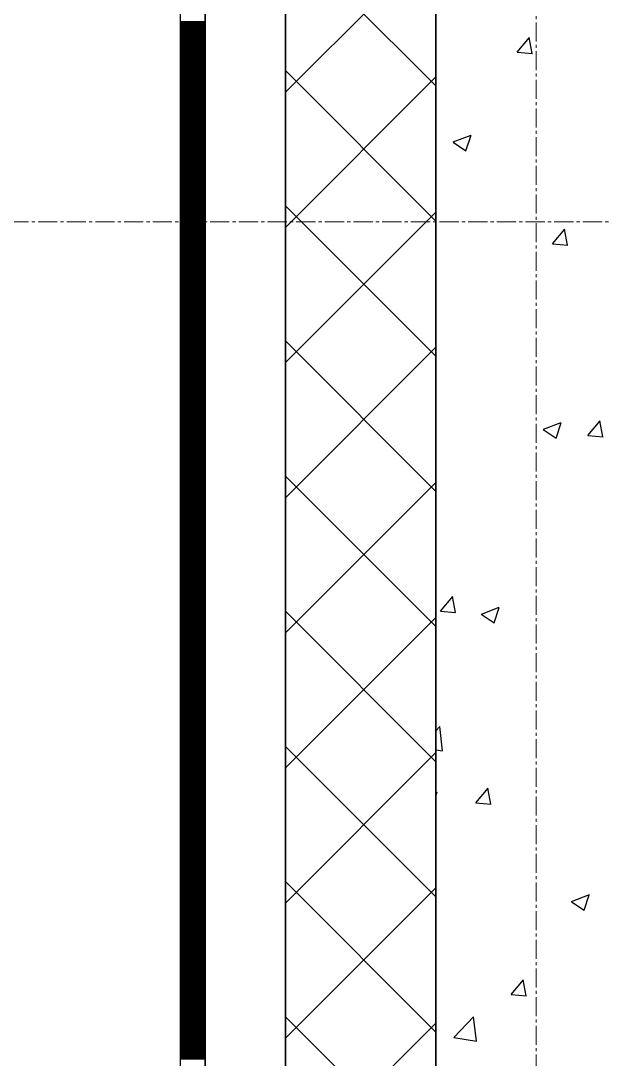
# Model space of a CAD drawing. Header units: millimetres. Extents: x 538266 to 1167394, y 114608 to 637157.
# Drawn here: x 1045920 to 1046501, y 538834 to 539869 of the extents above; entities that cross this region are included whole.
import ezdxf

# ---------------------------------------------------------------- set-up
doc = ezdxf.new("R2010")
doc.units = ezdxf.units.MM
doc.linetypes.add('CENTER2', pattern=[28.575, 19.05, -3.175, 3.175, -3.175])
doc.linetypes.add('DASHED', pattern=[19.05, 12.7, -6.35])
for name, color, linetype, lineweight in [('0) шт стен 3 эт', 150, 'Continuous', 60), ('АР_Стены ПЕНОблок', 52, 'Continuous', 20), ('АР_Тонкая', 254, 'Continuous', 5), ('АР_Утеплитель', 31, 'Continuous', 0), ('АР_Штриховка', 8, 'Continuous', 0)]:
    doc.layers.add(name, color=color, linetype=linetype, lineweight=lineweight)
doc.layers.add('АР_Делит', color=120, linetype='Continuous', lineweight=0, plot=False)
doc.layers.add('РД_Оси_100', color=7, linetype='Continuous', lineweight=0, true_color=0x525252)

# ---------------------------------------------------------------- blocks, each defined once
blk = doc.blocks.new('СОШ_2200_АР_ОСИ_М100_28.05.24')
at = {"layer": 'АР_Делит', "color": 251, "linetype": 'DASHED', "true_color": 0x636466}
blk.add_lwpolyline([(114955, 135155), (114955, -355), (93595.036, -355), (93595.036, 13855), (94145, 13855), (94145, 68320), (66055, 68320), (66055, 13857.73), (83455, 13857.73), (83455, -355), (45245, -355), (45245, 13145), (44695, 13145), (44695, 26755), (45245, 26755), (45245, 68320), (20455, 68320), (20455, 26755), (27955, 26755), (27955, 13145), (-355, 13145), (-355, 100855)], dxfattribs=at)
at = {"layer": 'РД_Оси_100', "color": 251, "linetype": 'CENTER2', "true_color": 0x636466}
for p, q in [((0, -6155), (0, 139938.679)), ((29555, 42900), (-5954.958, 42900))]:
    blk.add_line(p, q, dxfattribs=at)
blk = doc.blocks.new('3_этаж1')
at = {"layer": 'АР_Стены ПЕНОблок', "color": 18, "linetype": 'Continuous', "lineweight": 25, "true_color": 0x000000}
blk.add_line((684283.6, 587568.7), (684283.6, 511368.7), dxfattribs=at)
at = {"layer": 'АР_Тонкая', "color": 18, "linetype": 'Continuous', "lineweight": 25, "true_color": 0x000000}
for p, q in [((684028.6, 587568.7), (684028.6, 511368.7)), ((684053.6, 587568.7), (684053.6, 511368.7)), ((684053.6, 511368.7), (684053.6, 587568.7)), ((684133.6, 511368.7), (684133.6, 587568.7))]:
    blk.add_line(p, q, dxfattribs=at)
at = {"layer": 'АР_Утеплитель', "color": 18, "linetype": 'Continuous', "lineweight": 25, "true_color": 0x000000}
for p, q in [((684133.6, 587568.7), (684133.6, 511368.7)), ((684283.6, 511368.7), (684283.6, 587568.7))]:
    blk.add_line(p, q, dxfattribs=at)
at = {"layer": 'АР_Штриховка', "color": 18, "linetype": 'Continuous', "lineweight": 25, "true_color": 0x000000}
for p, q in [((684283.6, 539804.1), (684133.6, 539954.1)), ((684133.6, 539797.8), (684283.6, 539947.8)), ((684028.6, 539868.5), (684053.6, 539868.5)), ((684028.6, 539867.5), (684053.6, 539867.5)), ((684028.6, 539866.5), (684053.6, 539866.5)), ((684028.6, 539865.5), (684053.6, 539865.5)), ((684028.6, 539864.5), (684053.6, 539864.5)), ((684028.6, 539863.5), (684053.6, 539863.5)), ((684028.6, 539862.5), (684053.6, 539862.5)), ((684028.6, 539861.5), (684053.6, 539861.5)), ((684028.6, 539860.5), (684053.6, 539860.5)), ((684028.6, 539859.5), (684053.6, 539859.5)), ((684028.6, 539858.5), (684053.6, 539858.5)), ((684028.6, 539857.5), (684053.6, 539857.5)), ((684028.6, 539856.5), (684053.6, 539856.5)), ((684028.6, 539855.5), (684053.6, 539855.5)), ((684028.6, 539854.5), (684053.6, 539854.5)), ((684028.6, 539853.5), (684053.6, 539853.5)), ((684028.6, 539852.5), (684053.6, 539852.5)), ((684028.6, 539851.5), (684053.6, 539851.5)), ((684028.6, 539850.5), (684053.6, 539850.5)), ((684028.6, 539849.5), (684053.6, 539849.5)), ((684364.5, 539837.8), (684376.7, 539852.4)), ((684379.5, 539836.5), (684376.6, 539852.4)), ((684028.6, 539848.5), (684053.6, 539848.5)), ((684028.6, 539847.5), (684053.6, 539847.5)), ((684028.6, 539846.5), (684053.6, 539846.5)), ((684028.6, 539845.5), (684053.6, 539845.5)), ((684028.6, 539844.5), (684053.6, 539844.5)), ((684028.6, 539843.5), (684053.6, 539843.5)), ((684028.6, 539842.5), (684053.6, 539842.5)), ((684028.6, 539841.5), (684053.6, 539841.5)), ((684028.6, 539840.5), (684053.6, 539840.5)), ((684028.6, 539839.5), (684053.6, 539839.5)), ((684028.6, 539838.5), (684053.6, 539838.5)), ((684028.6, 539837.5), (684053.6, 539837.5)), ((684028.6, 539836.5), (684053.6, 539836.5)), ((684028.6, 539835.5), (684053.6, 539835.5)), ((684028.6, 539834.5), (684053.6, 539834.5)), ((684028.6, 539833.5), (684053.6, 539833.5)), ((684028.6, 539832.5), (684053.6, 539832.5)), ((684028.6, 539831.5), (684053.6, 539831.5)), ((684028.6, 539830.5), (684053.6, 539830.5)), ((684028.6, 539829.5), (684053.6, 539829.5)), ((684028.6, 539828.5), (684053.6, 539828.5)), ((684364.5, 539837.8), (684379.7, 539836.5)), ((684028.6, 539827.5), (684053.6, 539827.5)), ((684028.6, 539826.5), (684053.6, 539826.5)), ((684028.6, 539825.5), (684053.6, 539825.5)), ((684028.6, 539824.5), (684053.6, 539824.5)), ((684028.6, 539823.5), (684053.6, 539823.5)), ((684028.6, 539822.5), (684053.6, 539822.5)), ((684028.6, 539821.5), (684053.6, 539821.5)), ((684028.6, 539820.5), (684053.6, 539820.5)), ((684028.6, 539819.5), (684053.6, 539819.5)), ((684028.6, 539818.5), (684053.6, 539818.5)), ((684283.6, 539669.4), (684133.6, 539819.4)), ((684028.6, 539817.5), (684053.6, 539817.5)), ((684028.6, 539816.5), (684053.6, 539816.5)), ((684028.6, 539815.5), (684053.6, 539815.5)), ((684028.6, 539814.5), (684053.6, 539814.5)), ((684028.6, 539813.5), (684053.6, 539813.5)), ((684028.6, 539812.5), (684053.6, 539812.5)), ((684028.6, 539811.5), (684053.6, 539811.5)), ((684028.6, 539810.5), (684053.6, 539810.5)), ((684028.6, 539809.5), (684053.6, 539809.5)), ((684028.6, 539808.5), (684053.6, 539808.5)), ((684028.6, 539807.5), (684053.6, 539807.5)), ((684133.6, 539663.1), (684283.6, 539813.1)), ((684028.6, 539806.5), (684053.6, 539806.5)), ((684028.6, 539805.5), (684053.6, 539805.5)), ((684028.6, 539804.5), (684053.6, 539804.5)), ((684028.6, 539803.5), (684053.6, 539803.5)), ((684028.6, 539802.5), (684053.6, 539802.5)), ((684028.6, 539801.5), (684053.6, 539801.5)), ((684028.6, 539800.5), (684053.6, 539800.5)), ((684028.6, 539799.5), (684053.6, 539799.5)), ((684028.6, 539798.5), (684053.6, 539798.5)), ((684028.6, 539797.5), (684053.6, 539797.5)), ((684028.6, 539796.5), (684053.6, 539796.5)), ((684028.6, 539795.5), (684053.6, 539795.5)), ((684028.6, 539794.5), (684053.6, 539794.5)), ((684028.6, 539793.5), (684053.6, 539793.5)), ((684028.6, 539792.5), (684053.6, 539792.5)), ((684028.6, 539791.5), (684053.6, 539791.5)), ((684028.6, 539790.5), (684053.6, 539790.5)), ((684028.6, 539789.5), (684053.6, 539789.5)), ((684028.6, 539788.5), (684053.6, 539788.5)), ((684028.6, 539787.5), (684053.6, 539787.5)), ((684028.6, 539786.5), (684053.6, 539786.5)), ((684028.6, 539785.5), (684053.6, 539785.5)), ((684028.6, 539784.5), (684053.6, 539784.5)), ((684028.6, 539783.5), (684053.6, 539783.5)), ((684028.6, 539782.5), (684053.6, 539782.5)), ((684028.6, 539781.5), (684053.6, 539781.5)), ((684028.6, 539780.5), (684053.6, 539780.5)), ((684028.6, 539779.5), (684053.6, 539779.5)), ((684028.6, 539778.5), (684053.6, 539778.5)), ((684028.6, 539777.5), (684053.6, 539777.5)), ((684028.6, 539776.5), (684053.6, 539776.5)), ((684028.6, 539775.5), (684053.6, 539775.5)), ((684028.6, 539774.5), (684053.6, 539774.5)), ((684028.6, 539773.5), (684053.6, 539773.5)), ((684028.6, 539772.5), (684053.6, 539772.5)), ((684028.6, 539771.5), (684053.6, 539771.5)), ((684028.6, 539770.5), (684053.6, 539770.5)), ((684028.6, 539769.5), (684053.6, 539769.5)), ((684028.6, 539768.5), (684053.6, 539768.5)), ((684028.6, 539767.5), (684053.6, 539767.5)), ((684028.6, 539766.5), (684053.6, 539766.5)), ((684028.6, 539765.5), (684053.6, 539765.5)), ((684028.6, 539764.5), (684053.6, 539764.5)), ((684028.6, 539763.5), (684053.6, 539763.5)), ((684028.6, 539762.5), (684053.6, 539762.5)), ((684028.6, 539761.5), (684053.6, 539761.5)), ((684028.6, 539760.5), (684053.6, 539760.5)), ((684028.6, 539759.5), (684053.6, 539759.5)), ((684028.6, 539758.5), (684053.6, 539758.5)), ((684028.6, 539757.5), (684053.6, 539757.5)), ((684028.6, 539756.5), (684053.6, 539756.5)), ((684028.6, 539755.5), (684053.6, 539755.5)), ((684028.6, 539754.5), (684053.6, 539754.5)), ((684028.6, 539753.5), (684053.6, 539753.5)), ((684028.6, 539752.5), (684053.6, 539752.5)), ((684028.6, 539751.5), (684053.6, 539751.5)), ((684028.6, 539750.5), (684053.6, 539750.5)), ((684028.6, 539749.5), (684053.6, 539749.5)), ((684028.6, 539748.5), (684053.6, 539748.5)), ((684028.6, 539747.5), (684053.6, 539747.5)), ((684028.6, 539746.5), (684053.6, 539746.5)), ((684028.6, 539745.5), (684053.6, 539745.5)), ((684300.8, 539748.1), (684313.5, 539739.6)), ((684300.9, 539748.3), (684318.7, 539755.2)), ((684313.5, 539739.6), (684318.6, 539755)), ((684028.6, 539744.5), (684053.6, 539744.5)), ((684028.6, 539743.5), (684053.6, 539743.5)), ((684028.6, 539742.5), (684053.6, 539742.5)), ((684028.6, 539741.5), (684053.6, 539741.5)), ((684028.6, 539740.5), (684053.6, 539740.5)), ((684028.6, 539739.5), (684053.6, 539739.5)), ((684028.6, 539738.5), (684053.6, 539738.5)), ((684028.6, 539737.5), (684053.6, 539737.5)), ((684028.6, 539736.5), (684053.6, 539736.5)), ((684028.6, 539735.5), (684053.6, 539735.5)), ((684028.6, 539734.5), (684053.6, 539734.5)), ((684028.6, 539733.5), (684053.6, 539733.5)), ((684028.6, 539732.5), (684053.6, 539732.5)), ((684028.6, 539731.5), (684053.6, 539731.5)), ((684028.6, 539730.5), (684053.6, 539730.5)), ((684028.6, 539729.5), (684053.6, 539729.5)), ((684028.6, 539728.5), (684053.6, 539728.5)), ((684028.6, 539727.5), (684053.6, 539727.5)), ((684028.6, 539726.5), (684053.6, 539726.5)), ((684028.6, 539725.5), (684053.6, 539725.5)), ((684028.6, 539724.5), (684053.6, 539724.5)), ((684028.6, 539723.5), (684053.6, 539723.5)), ((684028.6, 539722.5), (684053.6, 539722.5)), ((684028.6, 539721.5), (684053.6, 539721.5)), ((684028.6, 539720.5), (684053.6, 539720.5)), ((684028.6, 539719.5), (684053.6, 539719.5)), ((684028.6, 539718.5), (684053.6, 539718.5)), ((684028.6, 539717.5), (684053.6, 539717.5)), ((684028.6, 539716.5), (684053.6, 539716.5)), ((684028.6, 539715.5), (684053.6, 539715.5)), ((684028.6, 539714.5), (684053.6, 539714.5)), ((684028.6, 539713.5), (684053.6, 539713.5)), ((684028.6, 539712.5), (684053.6, 539712.5)), ((684028.6, 539711.5), (684053.6, 539711.5)), ((684028.6, 539710.5), (684053.6, 539710.5)), ((684028.6, 539709.5), (684053.6, 539709.5)), ((684028.6, 539708.5), (684053.6, 539708.5)), ((684028.6, 539707.5), (684053.6, 539707.5)), ((684028.6, 539706.5), (684053.6, 539706.5)), ((684028.6, 539705.5), (684053.6, 539705.5)), ((684028.6, 539704.5), (684053.6, 539704.5)), ((684028.6, 539703.5), (684053.6, 539703.5)), ((684028.6, 539702.5), (684053.6, 539702.5)), ((684028.6, 539701.5), (684053.6, 539701.5)), ((684028.6, 539700.5), (684053.6, 539700.5)), ((684028.6, 539699.5), (684053.6, 539699.5)), ((684028.6, 539698.5), (684053.6, 539698.5)), ((684028.6, 539697.5), (684053.6, 539697.5)), ((684028.6, 539696.5), (684053.6, 539696.5)), ((684028.6, 539695.5), (684053.6, 539695.5)), ((684028.6, 539694.5), (684053.6, 539694.5)), ((684028.6, 539693.5), (684053.6, 539693.5)), ((684028.6, 539692.5), (684053.6, 539692.5)), ((684028.6, 539691.5), (684053.6, 539691.5)), ((684028.6, 539690.5), (684053.6, 539690.5)), ((684028.6, 539689.5), (684053.6, 539689.5)), ((684028.6, 539688.5), (684053.6, 539688.5)), ((684028.6, 539687.5), (684053.6, 539687.5)), ((684028.6, 539686.5), (684053.6, 539686.5)), ((684028.6, 539685.5), (684053.6, 539685.5)), ((684028.6, 539684.5), (684053.6, 539684.5)), ((684028.6, 539683.5), (684053.6, 539683.5)), ((684283.6, 539534.7), (684133.6, 539684.7)), ((684028.6, 539682.5), (684053.6, 539682.5)), ((684028.6, 539681.5), (684053.6, 539681.5)), ((684028.6, 539680.5), (684053.6, 539680.5)), ((684028.6, 539679.5), (684053.6, 539679.5)), ((684028.6, 539678.5), (684053.6, 539678.5)), ((684028.6, 539677.5), (684053.6, 539677.5)), ((684028.6, 539676.5), (684053.6, 539676.5)), ((684028.6, 539675.5), (684053.6, 539675.5)), ((684028.6, 539674.5), (684053.6, 539674.5)), ((684028.6, 539673.5), (684053.6, 539673.5)), ((684133.6, 539528.4), (684283.6, 539678.4)), ((684028.6, 539672.5), (684053.6, 539672.5)), ((684028.6, 539671.5), (684053.6, 539671.5)), ((684028.6, 539670.5), (684053.6, 539670.5)), ((684028.6, 539669.5), (684053.6, 539669.5)), ((684028.6, 539668.5), (684053.6, 539668.5)), ((684028.6, 539667.5), (684053.6, 539667.5)), ((684028.6, 539666.5), (684053.6, 539666.5)), ((684028.6, 539665.5), (684053.6, 539665.5)), ((684028.6, 539664.5), (684053.6, 539664.5)), ((684028.6, 539663.5), (684053.6, 539663.5)), ((684028.6, 539662.5), (684053.6, 539662.5)), ((684028.6, 539661.5), (684053.6, 539661.5)), ((684028.6, 539660.5), (684053.6, 539660.5)), ((684028.6, 539659.5), (684053.6, 539659.5)), ((684028.6, 539658.5), (684053.6, 539658.5)), ((684028.6, 539657.5), (684053.6, 539657.5)), ((684028.6, 539656.5), (684053.6, 539656.5)), ((684028.6, 539655.5), (684053.6, 539655.5)), ((684028.6, 539654.5), (684053.6, 539654.5)), ((684028.6, 539653.5), (684053.6, 539653.5)), ((684028.6, 539652.5), (684053.6, 539652.5)), ((684399.7, 539646.8), (684412, 539661.4)), ((684414.7, 539645.4), (684411.8, 539661.3)), ((684028.6, 539651.5), (684053.6, 539651.5)), ((684028.6, 539650.5), (684053.6, 539650.5)), ((684028.6, 539649.5), (684053.6, 539649.5)), ((684028.6, 539648.5), (684053.6, 539648.5)), ((684028.6, 539647.5), (684053.6, 539647.5)), ((684028.6, 539646.5), (684053.6, 539646.5)), ((684028.6, 539645.5), (684053.6, 539645.5)), ((684028.6, 539644.5), (684053.6, 539644.5)), ((684028.6, 539643.5), (684053.6, 539643.5)), ((684028.6, 539642.5), (684053.6, 539642.5)), ((684399.7, 539646.8), (684414.9, 539645.4)), ((684028.6, 539641.5), (684053.6, 539641.5)), ((684028.6, 539640.5), (684053.6, 539640.5)), ((684028.6, 539639.5), (684053.6, 539639.5)), ((684028.6, 539638.5), (684053.6, 539638.5)), ((684028.6, 539637.5), (684053.6, 539637.5)), ((684028.6, 539636.5), (684053.6, 539636.5)), ((684028.6, 539635.5), (684053.6, 539635.5)), ((684028.6, 539634.5), (684053.6, 539634.5)), ((684028.6, 539633.5), (684053.6, 539633.5)), ((684028.6, 539632.5), (684053.6, 539632.5)), ((684028.6, 539631.5), (684053.6, 539631.5)), ((684028.6, 539630.5), (684053.6, 539630.5)), ((684028.6, 539629.5), (684053.6, 539629.5)), ((684028.6, 539628.5), (684053.6, 539628.5)), ((684028.6, 539627.5), (684053.6, 539627.5)), ((684028.6, 539626.5), (684053.6, 539626.5)), ((684028.6, 539625.5), (684053.6, 539625.5)), ((684028.6, 539624.5), (684053.6, 539624.5)), ((684028.6, 539623.5), (684053.6, 539623.5)), ((684028.6, 539622.5), (684053.6, 539622.5)), ((684028.6, 539621.5), (684053.6, 539621.5)), ((684028.6, 539620.5), (684053.6, 539620.5)), ((684028.6, 539619.5), (684053.6, 539619.5)), ((684028.6, 539618.5), (684053.6, 539618.5)), ((684028.6, 539617.5), (684053.6, 539617.5)), ((684028.6, 539616.5), (684053.6, 539616.5)), ((684028.6, 539615.5), (684053.6, 539615.5)), ((684028.6, 539614.5), (684053.6, 539614.5)), ((684028.6, 539613.5), (684053.6, 539613.5)), ((684028.6, 539612.5), (684053.6, 539612.5)), ((684028.6, 539611.5), (684053.6, 539611.5)), ((684028.6, 539610.5), (684053.6, 539610.5)), ((684028.6, 539609.5), (684053.6, 539609.5)), ((684028.6, 539608.5), (684053.6, 539608.5)), ((684028.6, 539607.5), (684053.6, 539607.5)), ((684028.6, 539606.5), (684053.6, 539606.5)), ((684028.6, 539605.5), (684053.6, 539605.5)), ((684028.6, 539604.5), (684053.6, 539604.5)), ((684028.6, 539603.5), (684053.6, 539603.5)), ((684028.6, 539602.5), (684053.6, 539602.5)), ((684028.6, 539601.5), (684053.6, 539601.5)), ((684028.6, 539600.5), (684053.6, 539600.5)), ((684028.6, 539599.5), (684053.6, 539599.5)), ((684028.6, 539598.5), (684053.6, 539598.5)), ((684028.6, 539597.5), (684053.6, 539597.5)), ((684028.6, 539596.5), (684053.6, 539596.5)), ((684028.6, 539595.5), (684053.6, 539595.5)), ((684028.6, 539594.5), (684053.6, 539594.5)), ((684028.6, 539593.5), (684053.6, 539593.5)), ((684028.6, 539592.5), (684053.6, 539592.5)), ((684028.6, 539591.5), (684053.6, 539591.5)), ((684028.6, 539590.5), (684053.6, 539590.5)), ((684028.6, 539589.5), (684053.6, 539589.5)), ((684028.6, 539588.5), (684053.6, 539588.5)), ((684028.6, 539587.5), (684053.6, 539587.5)), ((684028.6, 539586.5), (684053.6, 539586.5)), ((684028.6, 539585.5), (684053.6, 539585.5)), ((684028.6, 539584.5), (684053.6, 539584.5)), ((684028.6, 539583.5), (684053.6, 539583.5)), ((684028.6, 539582.5), (684053.6, 539582.5)), ((684028.6, 539581.5), (684053.6, 539581.5)), ((684028.6, 539580.5), (684053.6, 539580.5)), ((684028.6, 539579.5), (684053.6, 539579.5)), ((684028.6, 539578.5), (684053.6, 539578.5)), ((684028.6, 539577.5), (684053.6, 539577.5)), ((684028.6, 539576.5), (684053.6, 539576.5)), ((684028.6, 539575.5), (684053.6, 539575.5)), ((684028.6, 539574.5), (684053.6, 539574.5)), ((684028.6, 539573.5), (684053.6, 539573.5)), ((684028.6, 539572.5), (684053.6, 539572.5)), ((684028.6, 539571.5), (684053.6, 539571.5)), ((684028.6, 539570.5), (684053.6, 539570.5)), ((684028.6, 539569.5), (684053.6, 539569.5)), ((684028.6, 539568.5), (684053.6, 539568.5)), ((684028.6, 539567.5), (684053.6, 539567.5)), ((684028.6, 539566.5), (684053.6, 539566.5)), ((684028.6, 539565.5), (684053.6, 539565.5)), ((684028.6, 539564.5), (684053.6, 539564.5)), ((684028.6, 539563.5), (684053.6, 539563.5)), ((684028.6, 539562.5), (684053.6, 539562.5)), ((684028.6, 539561.5), (684053.6, 539561.5)), ((684028.6, 539560.5), (684053.6, 539560.5)), ((684028.6, 539559.5), (684053.6, 539559.5)), ((684028.6, 539558.5), (684053.6, 539558.5)), ((684028.6, 539557.5), (684053.6, 539557.5)), ((684028.6, 539556.5), (684053.6, 539556.5)), ((684028.6, 539555.5), (684053.6, 539555.5)), ((684028.6, 539554.5), (684053.6, 539554.5)), ((684028.6, 539553.5), (684053.6, 539553.5)), ((684028.6, 539552.5), (684053.6, 539552.5)), ((684028.6, 539551.5), (684053.6, 539551.5)), ((684028.6, 539550.5), (684053.6, 539550.5)), ((684028.6, 539549.5), (684053.6, 539549.5)), ((684283.6, 539400), (684133.6, 539550)), ((684028.6, 539548.5), (684053.6, 539548.5)), ((684028.6, 539547.5), (684053.6, 539547.5)), ((684028.6, 539546.5), (684053.6, 539546.5)), ((684028.6, 539545.5), (684053.6, 539545.5)), ((684028.6, 539544.5), (684053.6, 539544.5)), ((684028.6, 539543.5), (684053.6, 539543.5)), ((684028.6, 539542.5), (684053.6, 539542.5)), ((684028.6, 539541.5), (684053.6, 539541.5)), ((684028.6, 539540.5), (684053.6, 539540.5)), ((684028.6, 539539.5), (684053.6, 539539.5)), ((684028.6, 539538.5), (684053.6, 539538.5)), ((684133.6, 539393.7), (684283.6, 539543.7)), ((684028.6, 539537.5), (684053.6, 539537.5)), ((684028.6, 539536.5), (684053.6, 539536.5)), ((684028.6, 539535.5), (684053.6, 539535.5)), ((684028.6, 539534.5), (684053.6, 539534.5)), ((684028.6, 539533.5), (684053.6, 539533.5)), ((684028.6, 539532.5), (684053.6, 539532.5)), ((684028.6, 539531.5), (684053.6, 539531.5)), ((684028.6, 539530.5), (684053.6, 539530.5)), ((684028.6, 539529.5), (684053.6, 539529.5)), ((684028.6, 539528.5), (684053.6, 539528.5)), ((684028.6, 539527.5), (684053.6, 539527.5)), ((684028.6, 539526.5), (684053.6, 539526.5)), ((684028.6, 539525.5), (684053.6, 539525.5)), ((684028.6, 539524.5), (684053.6, 539524.5)), ((684028.6, 539523.5), (684053.6, 539523.5)), ((684028.6, 539522.5), (684053.6, 539522.5)), ((684028.6, 539521.5), (684053.6, 539521.5)), ((684028.6, 539520.5), (684053.6, 539520.5)), ((684028.6, 539519.5), (684053.6, 539519.5)), ((684028.6, 539518.5), (684053.6, 539518.5)), ((684028.6, 539517.5), (684053.6, 539517.5)), ((684028.6, 539516.5), (684053.6, 539516.5)), ((684028.6, 539515.5), (684053.6, 539515.5)), ((684028.6, 539514.5), (684053.6, 539514.5)), ((684028.6, 539513.5), (684053.6, 539513.5)), ((684028.6, 539512.5), (684053.6, 539512.5)), ((684028.6, 539511.5), (684053.6, 539511.5)), ((684028.6, 539510.5), (684053.6, 539510.5)), ((684028.6, 539509.5), (684053.6, 539509.5)), ((684028.6, 539508.5), (684053.6, 539508.5)), ((684028.6, 539507.5), (684053.6, 539507.5)), ((684028.6, 539506.5), (684053.6, 539506.5)), ((684028.6, 539505.5), (684053.6, 539505.5)), ((684028.6, 539504.5), (684053.6, 539504.5)), ((684028.6, 539503.5), (684053.6, 539503.5)), ((684028.6, 539502.5), (684053.6, 539502.5)), ((684028.6, 539501.5), (684053.6, 539501.5)), ((684028.6, 539500.5), (684053.6, 539500.5)), ((684028.6, 539499.5), (684053.6, 539499.5)), ((684028.6, 539498.5), (684053.6, 539498.5)), ((684028.6, 539497.5), (684053.6, 539497.5)), ((684028.6, 539496.5), (684053.6, 539496.5)), ((684028.6, 539495.5), (684053.6, 539495.5)), ((684028.6, 539494.5), (684053.6, 539494.5)), ((684028.6, 539493.5), (684053.6, 539493.5)), ((684028.6, 539492.5), (684053.6, 539492.5)), ((684028.6, 539491.5), (684053.6, 539491.5)), ((684028.6, 539490.5), (684053.6, 539490.5)), ((684028.6, 539489.5), (684053.6, 539489.5)), ((684028.6, 539488.5), (684053.6, 539488.5)), ((684028.6, 539487.5), (684053.6, 539487.5)), ((684028.6, 539486.5), (684053.6, 539486.5)), ((684028.6, 539485.5), (684053.6, 539485.5)), ((684028.6, 539484.5), (684053.6, 539484.5)), ((684028.6, 539483.5), (684053.6, 539483.5)), ((684028.6, 539482.5), (684053.6, 539482.5)), ((684028.6, 539481.5), (684053.6, 539481.5)), ((684028.6, 539480.5), (684053.6, 539480.5)), ((684028.6, 539479.5), (684053.6, 539479.5)), ((684028.6, 539478.5), (684053.6, 539478.5)), ((684028.6, 539477.5), (684053.6, 539477.5)), ((684028.6, 539476.5), (684053.6, 539476.5)), ((684028.6, 539475.5), (684053.6, 539475.5)), ((684028.6, 539474.5), (684053.6, 539474.5)), ((684028.6, 539473.5), (684053.6, 539473.5)), ((684028.6, 539472.5), (684053.6, 539472.5)), ((684028.6, 539471.5), (684053.6, 539471.5)), ((684028.6, 539470.5), (684053.6, 539470.5)), ((684028.6, 539469.5), (684053.6, 539469.5)), ((684028.6, 539468.5), (684053.6, 539468.5)), ((684028.6, 539467.5), (684053.6, 539467.5)), ((684028.6, 539466.5), (684053.6, 539466.5)), ((684390.7, 539461.9), (684408.5, 539468.7)), ((684403.3, 539453.2), (684408.4, 539468.5)), ((684435, 539455.7), (684447.2, 539470.3)), ((684450, 539454.3), (684447, 539470.3)), ((684028.6, 539465.5), (684053.6, 539465.5)), ((684028.6, 539464.5), (684053.6, 539464.5)), ((684028.6, 539463.5), (684053.6, 539463.5)), ((684028.6, 539462.5), (684053.6, 539462.5)), ((684028.6, 539461.5), (684053.6, 539461.5)), ((684028.6, 539460.5), (684053.6, 539460.5)), ((684028.6, 539459.5), (684053.6, 539459.5)), ((684028.6, 539458.5), (684053.6, 539458.5)), ((684028.6, 539457.5), (684053.6, 539457.5)), ((684028.6, 539456.5), (684053.6, 539456.5)), ((684390.6, 539461.7), (684403.3, 539453.2)), ((684435, 539455.7), (684450.2, 539454.4)), ((684028.6, 539455.5), (684053.6, 539455.5)), ((684028.6, 539454.5), (684053.6, 539454.5)), ((684028.6, 539453.5), (684053.6, 539453.5)), ((684028.6, 539452.5), (684053.6, 539452.5)), ((684028.6, 539451.5), (684053.6, 539451.5)), ((684028.6, 539450.5), (684053.6, 539450.5)), ((684028.6, 539449.5), (684053.6, 539449.5)), ((684028.6, 539448.5), (684053.6, 539448.5)), ((684028.6, 539447.5), (684053.6, 539447.5)), ((684028.6, 539446.5), (684053.6, 539446.5)), ((684028.6, 539445.5), (684053.6, 539445.5)), ((684028.6, 539444.5), (684053.6, 539444.5)), ((684028.6, 539443.5), (684053.6, 539443.5)), ((684028.6, 539442.5), (684053.6, 539442.5)), ((684028.6, 539441.5), (684053.6, 539441.5)), ((684028.6, 539440.5), (684053.6, 539440.5)), ((684028.6, 539439.5), (684053.6, 539439.5)), ((684028.6, 539438.5), (684053.6, 539438.5)), ((684028.6, 539437.5), (684053.6, 539437.5)), ((684028.6, 539436.5), (684053.6, 539436.5)), ((684028.6, 539435.5), (684053.6, 539435.5)), ((684028.6, 539434.5), (684053.6, 539434.5)), ((684028.6, 539433.5), (684053.6, 539433.5)), ((684028.6, 539432.5), (684053.6, 539432.5)), ((684028.6, 539431.5), (684053.6, 539431.5)), ((684028.6, 539430.5), (684053.6, 539430.5)), ((684028.6, 539429.5), (684053.6, 539429.5)), ((684028.6, 539428.5), (684053.6, 539428.5)), ((684028.6, 539427.5), (684053.6, 539427.5)), ((684028.6, 539426.5), (684053.6, 539426.5)), ((684028.6, 539425.5), (684053.6, 539425.5)), ((684028.6, 539424.5), (684053.6, 539424.5)), ((684028.6, 539423.5), (684053.6, 539423.5)), ((684028.6, 539422.5), (684053.6, 539422.5)), ((684028.6, 539421.5), (684053.6, 539421.5)), ((684028.6, 539420.5), (684053.6, 539420.5)), ((684028.6, 539419.5), (684053.6, 539419.5)), ((684028.6, 539418.5), (684053.6, 539418.5)), ((684028.6, 539417.5), (684053.6, 539417.5)), ((684028.6, 539416.5), (684053.6, 539416.5)), ((684028.6, 539415.5), (684053.6, 539415.5)), ((684028.6, 539414.5), (684053.6, 539414.5)), ((684283.6, 539265.3), (684133.6, 539415.3)), ((684028.6, 539413.5), (684053.6, 539413.5)), ((684028.6, 539412.5), (684053.6, 539412.5)), ((684028.6, 539411.5), (684053.6, 539411.5)), ((684028.6, 539410.5), (684053.6, 539410.5)), ((684028.6, 539409.5), (684053.6, 539409.5)), ((684028.6, 539408.5), (684053.6, 539408.5)), ((684028.6, 539407.5), (684053.6, 539407.5)), ((684028.6, 539406.5), (684053.6, 539406.5)), ((684028.6, 539405.5), (684053.6, 539405.5)), ((684028.6, 539404.5), (684053.6, 539404.5)), ((684133.6, 539259), (684283.6, 539409)), ((684028.6, 539403.5), (684053.6, 539403.5)), ((684028.6, 539402.5), (684053.6, 539402.5)), ((684028.6, 539401.5), (684053.6, 539401.5)), ((684028.6, 539400.5), (684053.6, 539400.5)), ((684028.6, 539399.5), (684053.6, 539399.5)), ((684028.6, 539398.5), (684053.6, 539398.5)), ((684028.6, 539397.5), (684053.6, 539397.5)), ((684028.6, 539396.5), (684053.6, 539396.5)), ((684028.6, 539395.5), (684053.6, 539395.5)), ((684028.6, 539394.5), (684053.6, 539394.5)), ((684028.6, 539393.5), (684053.6, 539393.5)), ((684028.6, 539392.5), (684053.6, 539392.5)), ((684028.6, 539391.5), (684053.6, 539391.5)), ((684028.6, 539390.5), (684053.6, 539390.5)), ((684028.6, 539389.5), (684053.6, 539389.5)), ((684028.6, 539388.5), (684053.6, 539388.5)), ((684028.6, 539387.5), (684053.6, 539387.5)), ((684028.6, 539386.5), (684053.6, 539386.5)), ((684028.6, 539385.5), (684053.6, 539385.5)), ((684028.6, 539384.5), (684053.6, 539384.5)), ((684028.6, 539383.5), (684053.6, 539383.5)), ((684028.6, 539382.5), (684053.6, 539382.5)), ((684028.6, 539381.5), (684053.6, 539381.5)), ((684028.6, 539380.5), (684053.6, 539380.5)), ((684028.6, 539379.5), (684053.6, 539379.5)), ((684028.6, 539378.5), (684053.6, 539378.5)), ((684028.6, 539377.5), (684053.6, 539377.5)), ((684028.6, 539376.5), (684053.6, 539376.5)), ((684028.6, 539375.5), (684053.6, 539375.5)), ((684028.6, 539374.5), (684053.6, 539374.5)), ((684028.6, 539373.5), (684053.6, 539373.5)), ((684028.6, 539372.5), (684053.6, 539372.5)), ((684028.6, 539371.5), (684053.6, 539371.5)), ((684028.6, 539370.5), (684053.6, 539370.5)), ((684028.6, 539369.5), (684053.6, 539369.5)), ((684028.6, 539368.5), (684053.6, 539368.5)), ((684028.6, 539367.5), (684053.6, 539367.5)), ((684028.6, 539366.5), (684053.6, 539366.5)), ((684028.6, 539365.5), (684053.6, 539365.5)), ((684028.6, 539364.5), (684053.6, 539364.5)), ((684028.6, 539363.5), (684053.6, 539363.5)), ((684028.6, 539362.5), (684053.6, 539362.5)), ((684028.6, 539361.5), (684053.6, 539361.5)), ((684028.6, 539360.5), (684053.6, 539360.5)), ((684028.6, 539359.5), (684053.6, 539359.5)), ((684028.6, 539358.5), (684053.6, 539358.5)), ((684028.6, 539357.5), (684053.6, 539357.5)), ((684028.6, 539356.5), (684053.6, 539356.5)), ((684028.6, 539355.5), (684053.6, 539355.5)), ((684028.6, 539354.5), (684053.6, 539354.5)), ((684028.6, 539353.5), (684053.6, 539353.5)), ((684028.6, 539352.5), (684053.6, 539352.5)), ((684028.6, 539351.5), (684053.6, 539351.5)), ((684028.6, 539350.5), (684053.6, 539350.5)), ((684028.6, 539349.5), (684053.6, 539349.5)), ((684028.6, 539348.5), (684053.6, 539348.5)), ((684028.6, 539347.5), (684053.6, 539347.5)), ((684028.6, 539346.5), (684053.6, 539346.5)), ((684028.6, 539345.5), (684053.6, 539345.5)), ((684028.6, 539344.5), (684053.6, 539344.5)), ((684028.6, 539343.5), (684053.6, 539343.5)), ((684028.6, 539342.5), (684053.6, 539342.5)), ((684028.6, 539341.5), (684053.6, 539341.5)), ((684028.6, 539340.5), (684053.6, 539340.5)), ((684028.6, 539339.5), (684053.6, 539339.5)), ((684028.6, 539338.5), (684053.6, 539338.5)), ((684028.6, 539337.5), (684053.6, 539337.5)), ((684028.6, 539336.5), (684053.6, 539336.5)), ((684028.6, 539335.5), (684053.6, 539335.5)), ((684028.6, 539334.5), (684053.6, 539334.5)), ((684028.6, 539333.5), (684053.6, 539333.5)), ((684028.6, 539332.5), (684053.6, 539332.5)), ((684028.6, 539331.5), (684053.6, 539331.5)), ((684028.6, 539330.5), (684053.6, 539330.5)), ((684028.6, 539329.5), (684053.6, 539329.5)), ((684028.6, 539328.5), (684053.6, 539328.5)), ((684028.6, 539327.5), (684053.6, 539327.5)), ((684028.6, 539326.5), (684053.6, 539326.5)), ((684028.6, 539325.5), (684053.6, 539325.5)), ((684028.6, 539324.5), (684053.6, 539324.5)), ((684028.6, 539323.5), (684053.6, 539323.5)), ((684028.6, 539322.5), (684053.6, 539322.5)), ((684028.6, 539321.5), (684053.6, 539321.5)), ((684028.6, 539320.5), (684053.6, 539320.5)), ((684028.6, 539319.5), (684053.6, 539319.5)), ((684028.6, 539318.5), (684053.6, 539318.5)), ((684028.6, 539317.5), (684053.6, 539317.5)), ((684028.6, 539316.5), (684053.6, 539316.5)), ((684028.6, 539315.5), (684053.6, 539315.5)), ((684028.6, 539314.5), (684053.6, 539314.5)), ((684028.6, 539313.5), (684053.6, 539313.5)), ((684028.6, 539312.5), (684053.6, 539312.5)), ((684028.6, 539311.5), (684053.6, 539311.5)), ((684028.6, 539310.5), (684053.6, 539310.5)), ((684028.6, 539309.5), (684053.6, 539309.5)), ((684028.6, 539308.5), (684053.6, 539308.5)), ((684028.6, 539307.5), (684053.6, 539307.5)), ((684028.6, 539306.5), (684053.6, 539306.5)), ((684028.6, 539305.5), (684053.6, 539305.5)), ((684028.6, 539304.5), (684053.6, 539304.5)), ((684028.6, 539303.5), (684053.6, 539303.5)), ((684028.6, 539302.5), (684053.6, 539302.5)), ((684028.6, 539301.5), (684053.6, 539301.5)), ((684028.6, 539300.5), (684053.6, 539300.5)), ((684028.6, 539299.5), (684053.6, 539299.5)), ((684028.6, 539298.5), (684053.6, 539298.5)), ((684028.6, 539297.5), (684053.6, 539297.5)), ((684028.6, 539296.5), (684053.6, 539296.5)), ((684028.6, 539295.5), (684053.6, 539295.5)), ((684028.6, 539294.5), (684053.6, 539294.5)), ((684028.6, 539293.5), (684053.6, 539293.5)), ((684028.6, 539292.5), (684053.6, 539292.5)), ((684028.6, 539291.5), (684053.6, 539291.5)), ((684028.6, 539290.5), (684053.6, 539290.5)), ((684288, 539280.6), (684300.3, 539295.2)), ((684303, 539279.2), (684300.1, 539295.1)), ((684028.6, 539289.5), (684053.6, 539289.5)), ((684028.6, 539288.5), (684053.6, 539288.5)), ((684028.6, 539287.5), (684053.6, 539287.5)), ((684028.6, 539286.5), (684053.6, 539286.5)), ((684028.6, 539285.5), (684053.6, 539285.5)), ((684028.6, 539284.5), (684053.6, 539284.5)), ((684028.6, 539283.5), (684053.6, 539283.5)), ((684028.6, 539282.5), (684053.6, 539282.5)), ((684028.6, 539281.5), (684053.6, 539281.5)), ((684028.6, 539280.5), (684053.6, 539280.5)), ((684283.6, 539130.5), (684133.6, 539280.5)), ((684288, 539280.6), (684303.2, 539279.3)), ((684328.9, 539277.7), (684346.7, 539284.5)), ((684341.5, 539269), (684346.6, 539284.3)), ((684028.6, 539279.5), (684053.6, 539279.5)), ((684028.6, 539278.5), (684053.6, 539278.5)), ((684028.6, 539277.5), (684053.6, 539277.5)), ((684028.6, 539276.5), (684053.6, 539276.5)), ((684028.6, 539275.5), (684053.6, 539275.5)), ((684028.6, 539274.5), (684053.6, 539274.5)), ((684028.6, 539273.5), (684053.6, 539273.5)), ((684028.6, 539272.5), (684053.6, 539272.5)), ((684028.6, 539271.5), (684053.6, 539271.5)), ((684028.6, 539270.5), (684053.6, 539270.5)), ((684028.6, 539269.5), (684053.6, 539269.5)), ((684133.6, 539124.3), (684283.6, 539274.3)), ((684328.8, 539277.5), (684341.5, 539269)), ((684028.6, 539268.5), (684053.6, 539268.5)), ((684028.6, 539267.5), (684053.6, 539267.5)), ((684028.6, 539266.5), (684053.6, 539266.5)), ((684028.6, 539265.5), (684053.6, 539265.5)), ((684028.6, 539264.5), (684053.6, 539264.5)), ((684028.6, 539263.5), (684053.6, 539263.5)), ((684028.6, 539262.5), (684053.6, 539262.5)), ((684028.6, 539261.5), (684053.6, 539261.5)), ((684028.6, 539260.5), (684053.6, 539260.5)), ((684028.6, 539259.5), (684053.6, 539259.5)), ((684028.6, 539258.5), (684053.6, 539258.5)), ((684028.6, 539257.5), (684053.6, 539257.5)), ((684028.6, 539256.5), (684053.6, 539256.5)), ((684028.6, 539255.5), (684053.6, 539255.5)), ((684028.6, 539254.5), (684053.6, 539254.5)), ((684028.6, 539253.5), (684053.6, 539253.5)), ((684028.6, 539252.5), (684053.6, 539252.5)), ((684028.6, 539251.5), (684053.6, 539251.5)), ((684028.6, 539250.5), (684053.6, 539250.5)), ((684028.6, 539249.5), (684053.6, 539249.5)), ((684028.6, 539248.5), (684053.6, 539248.5)), ((684028.6, 539247.5), (684053.6, 539247.5)), ((684028.6, 539246.5), (684053.6, 539246.5)), ((684028.6, 539245.5), (684053.6, 539245.5)), ((684028.6, 539244.5), (684053.6, 539244.5)), ((684028.6, 539243.5), (684053.6, 539243.5)), ((684028.6, 539242.5), (684053.6, 539242.5)), ((684028.6, 539241.5), (684053.6, 539241.5)), ((684028.6, 539240.5), (684053.6, 539240.5)), ((684028.6, 539239.5), (684053.6, 539239.5)), ((684028.6, 539238.5), (684053.6, 539238.5)), ((684028.6, 539237.5), (684053.6, 539237.5)), ((684028.6, 539236.5), (684053.6, 539236.5)), ((684028.6, 539235.5), (684053.6, 539235.5)), ((684028.6, 539234.5), (684053.6, 539234.5)), ((684028.6, 539233.5), (684053.6, 539233.5)), ((684028.6, 539232.5), (684053.6, 539232.5)), ((684028.6, 539231.5), (684053.6, 539231.5)), ((684028.6, 539230.5), (684053.6, 539230.5)), ((684028.6, 539229.5), (684053.6, 539229.5)), ((684028.6, 539228.5), (684053.6, 539228.5)), ((684028.6, 539227.5), (684053.6, 539227.5)), ((684028.6, 539226.5), (684053.6, 539226.5)), ((684028.6, 539225.5), (684053.6, 539225.5)), ((684028.6, 539224.5), (684053.6, 539224.5)), ((684028.6, 539223.5), (684053.6, 539223.5)), ((684028.6, 539222.5), (684053.6, 539222.5)), ((684028.6, 539221.5), (684053.6, 539221.5)), ((684028.6, 539220.5), (684053.6, 539220.5)), ((684028.6, 539219.5), (684053.6, 539219.5)), ((684028.6, 539218.5), (684053.6, 539218.5)), ((684028.6, 539217.5), (684053.6, 539217.5)), ((684028.6, 539216.5), (684053.6, 539216.5)), ((684028.6, 539215.5), (684053.6, 539215.5)), ((684028.6, 539214.5), (684053.6, 539214.5)), ((684028.6, 539213.5), (684053.6, 539213.5)), ((684028.6, 539212.5), (684053.6, 539212.5)), ((684028.6, 539211.5), (684053.6, 539211.5)), ((684028.6, 539210.5), (684053.6, 539210.5)), ((684028.6, 539209.5), (684053.6, 539209.5)), ((684028.6, 539208.5), (684053.6, 539208.5)), ((684028.6, 539207.5), (684053.6, 539207.5)), ((684028.6, 539206.5), (684053.6, 539206.5)), ((684028.6, 539205.5), (684053.6, 539205.5)), ((684028.6, 539204.5), (684053.6, 539204.5)), ((684028.6, 539203.5), (684053.6, 539203.5)), ((684028.6, 539202.5), (684053.6, 539202.5)), ((684028.6, 539201.5), (684053.6, 539201.5)), ((684028.6, 539200.5), (684053.6, 539200.5)), ((684028.6, 539199.5), (684053.6, 539199.5)), ((684028.6, 539198.5), (684053.6, 539198.5)), ((684028.6, 539197.5), (684053.6, 539197.5)), ((684028.6, 539196.5), (684053.6, 539196.5)), ((684028.6, 539195.5), (684053.6, 539195.5)), ((684028.6, 539194.5), (684053.6, 539194.5)), ((684028.6, 539193.5), (684053.6, 539193.5)), ((684028.6, 539192.5), (684053.6, 539192.5)), ((684028.6, 539191.5), (684053.6, 539191.5)), ((684028.6, 539190.5), (684053.6, 539190.5)), ((684028.6, 539189.5), (684053.6, 539189.5)), ((684028.6, 539188.5), (684053.6, 539188.5)), ((684028.6, 539187.5), (684053.6, 539187.5)), ((684028.6, 539186.5), (684053.6, 539186.5)), ((684028.6, 539185.5), (684053.6, 539185.5)), ((684028.6, 539184.5), (684053.6, 539184.5)), ((684028.6, 539183.5), (684053.6, 539183.5)), ((684028.6, 539182.5), (684053.6, 539182.5)), ((684028.6, 539181.5), (684053.6, 539181.5)), ((684028.6, 539180.5), (684053.6, 539180.5)), ((684028.6, 539179.5), (684053.6, 539179.5)), ((684028.6, 539178.5), (684053.6, 539178.5)), ((684028.6, 539177.5), (684053.6, 539177.5)), ((684028.6, 539176.5), (684053.6, 539176.5)), ((684028.6, 539175.5), (684053.6, 539175.5)), ((684028.6, 539174.5), (684053.6, 539174.5)), ((684028.6, 539173.5), (684053.6, 539173.5)), ((684028.6, 539172.5), (684053.6, 539172.5)), ((684028.6, 539171.5), (684053.6, 539171.5)), ((684028.6, 539170.5), (684053.6, 539170.5)), ((684028.6, 539169.5), (684053.6, 539169.5)), ((684028.6, 539168.5), (684053.6, 539168.5)), ((684028.6, 539167.5), (684053.6, 539167.5)), ((684028.6, 539166.5), (684053.6, 539166.5)), ((684028.6, 539165.5), (684053.6, 539165.5)), ((684028.6, 539164.5), (684053.6, 539164.5)), ((684028.6, 539163.5), (684053.6, 539163.5)), ((684028.6, 539162.5), (684053.6, 539162.5)), ((684028.6, 539161.5), (684053.6, 539161.5)), ((684028.6, 539160.5), (684053.6, 539160.5)), ((684028.6, 539159.5), (684053.6, 539159.5)), ((684028.6, 539158.5), (684053.6, 539158.5)), ((684028.6, 539157.5), (684053.6, 539157.5)), ((684028.6, 539156.5), (684053.6, 539156.5)), ((684028.6, 539155.5), (684053.6, 539155.5)), ((684283.6, 539161.5), (684287.5, 539165.6)), ((684290.2, 539141.4), (684287.4, 539165.6)), ((684028.6, 539154.5), (684053.6, 539154.5)), ((684028.6, 539153.5), (684053.6, 539153.5)), ((684028.6, 539152.5), (684053.6, 539152.5)), ((684028.6, 539151.5), (684053.6, 539151.5)), ((684028.6, 539150.5), (684053.6, 539150.5)), ((684028.6, 539149.5), (684053.6, 539149.5)), ((684028.6, 539148.5), (684053.6, 539148.5)), ((684028.6, 539147.5), (684053.6, 539147.5)), ((684028.6, 539146.5), (684053.6, 539146.5)), ((684028.6, 539145.5), (684053.6, 539145.5)), ((684283.6, 538995.8), (684133.6, 539145.8)), ((684028.6, 539144.5), (684053.6, 539144.5)), ((684028.6, 539143.5), (684053.6, 539143.5)), ((684028.6, 539142.5), (684053.6, 539142.5)), ((684028.6, 539141.5), (684053.6, 539141.5)), ((684028.6, 539140.5), (684053.6, 539140.5)), ((684028.6, 539139.5), (684053.6, 539139.5)), ((684028.6, 539138.5), (684053.6, 539138.5)), ((684028.6, 539137.5), (684053.6, 539137.5)), ((684028.6, 539136.5), (684053.6, 539136.5)), ((684028.6, 539135.5), (684053.6, 539135.5)), ((684133.6, 538989.6), (684283.6, 539139.6)), ((684283.6, 539142.5), (684290.2, 539141.5)), ((684028.6, 539134.5), (684053.6, 539134.5)), ((684028.6, 539133.5), (684053.6, 539133.5)), ((684028.6, 539132.5), (684053.6, 539132.5)), ((684028.6, 539131.5), (684053.6, 539131.5)), ((684028.6, 539130.5), (684053.6, 539130.5)), ((684028.6, 539129.5), (684053.6, 539129.5)), ((684028.6, 539128.5), (684053.6, 539128.5)), ((684028.6, 539127.5), (684053.6, 539127.5)), ((684028.6, 539126.5), (684053.6, 539126.5)), ((684028.6, 539125.5), (684053.6, 539125.5)), ((684028.6, 539124.5), (684053.6, 539124.5)), ((684028.6, 539123.5), (684053.6, 539123.5)), ((684028.6, 539122.5), (684053.6, 539122.5)), ((684028.6, 539121.5), (684053.6, 539121.5)), ((684028.6, 539120.5), (684053.6, 539120.5)), ((684028.6, 539119.5), (684053.6, 539119.5)), ((684028.6, 539118.5), (684053.6, 539118.5)), ((684028.6, 539117.5), (684053.6, 539117.5)), ((684028.6, 539116.5), (684053.6, 539116.5)), ((684028.6, 539115.5), (684053.6, 539115.5)), ((684028.6, 539114.5), (684053.6, 539114.5)), ((684028.6, 539113.5), (684053.6, 539113.5)), ((684028.6, 539112.5), (684053.6, 539112.5)), ((684028.6, 539111.5), (684053.6, 539111.5)), ((684028.6, 539110.5), (684053.6, 539110.5)), ((684028.6, 539109.5), (684053.6, 539109.5)), ((684028.6, 539108.5), (684053.6, 539108.5)), ((684028.6, 539107.5), (684053.6, 539107.5)), ((684028.6, 539106.5), (684053.6, 539106.5)), ((684028.6, 539105.5), (684053.6, 539105.5)), ((684028.6, 539104.5), (684053.6, 539104.5)), ((684323.3, 539089.5), (684335.5, 539104.1)), ((684338.3, 539088.2), (684335.3, 539104.1)), ((684028.6, 539103.5), (684053.6, 539103.5)), ((684028.6, 539102.5), (684053.6, 539102.5)), ((684028.6, 539101.5), (684053.6, 539101.5)), ((684028.6, 539100.5), (684053.6, 539100.5)), ((684028.6, 539099.5), (684053.6, 539099.5)), ((684028.6, 539098.5), (684053.6, 539098.5)), ((684028.6, 539097.5), (684053.6, 539097.5)), ((684028.6, 539096.5), (684053.6, 539096.5)), ((684028.6, 539095.5), (684053.6, 539095.5)), ((684028.6, 539094.5), (684053.6, 539094.5)), ((684028.6, 539093.5), (684053.6, 539093.5)), ((684283.6, 539099.8), (684284.9, 539100.3)), ((684283.6, 539096.4), (684284.8, 539100.1)), ((684028.6, 539092.5), (684053.6, 539092.5)), ((684028.6, 539091.5), (684053.6, 539091.5)), ((684028.6, 539090.5), (684053.6, 539090.5)), ((684028.6, 539089.5), (684053.6, 539089.5)), ((684028.6, 539088.5), (684053.6, 539088.5)), ((684028.6, 539087.5), (684053.6, 539087.5)), ((684028.6, 539086.5), (684053.6, 539086.5)), ((684028.6, 539085.5), (684053.6, 539085.5)), ((684028.6, 539084.5), (684053.6, 539084.5)), ((684028.6, 539083.5), (684053.6, 539083.5)), ((684323.3, 539089.5), (684338.5, 539088.2)), ((684028.6, 539082.5), (684053.6, 539082.5)), ((684028.6, 539081.5), (684053.6, 539081.5)), ((684028.6, 539080.5), (684053.6, 539080.5)), ((684028.6, 539079.5), (684053.6, 539079.5)), ((684028.6, 539078.5), (684053.6, 539078.5)), ((684028.6, 539077.5), (684053.6, 539077.5)), ((684028.6, 539076.5), (684053.6, 539076.5)), ((684028.6, 539075.5), (684053.6, 539075.5)), ((684028.6, 539074.5), (684053.6, 539074.5)), ((684028.6, 539073.5), (684053.6, 539073.5)), ((684028.6, 539072.5), (684053.6, 539072.5)), ((684028.6, 539071.5), (684053.6, 539071.5)), ((684028.6, 539070.5), (684053.6, 539070.5)), ((684028.6, 539069.5), (684053.6, 539069.5)), ((684028.6, 539068.5), (684053.6, 539068.5)), ((684028.6, 539067.5), (684053.6, 539067.5)), ((684028.6, 539066.5), (684053.6, 539066.5)), ((684028.6, 539065.5), (684053.6, 539065.5)), ((684028.6, 539064.5), (684053.6, 539064.5)), ((684028.6, 539063.5), (684053.6, 539063.5)), ((684028.6, 539062.5), (684053.6, 539062.5)), ((684028.6, 539061.5), (684053.6, 539061.5)), ((684028.6, 539060.5), (684053.6, 539060.5)), ((684028.6, 539059.5), (684053.6, 539059.5)), ((684028.6, 539058.5), (684053.6, 539058.5)), ((684028.6, 539057.5), (684053.6, 539057.5)), ((684028.6, 539056.5), (684053.6, 539056.5)), ((684028.6, 539055.5), (684053.6, 539055.5)), ((684028.6, 539054.5), (684053.6, 539054.5)), ((684028.6, 539053.5), (684053.6, 539053.5)), ((684028.6, 539052.5), (684053.6, 539052.5)), ((684028.6, 539051.5), (684053.6, 539051.5)), ((684028.6, 539050.5), (684053.6, 539050.5)), ((684028.6, 539049.5), (684053.6, 539049.5)), ((684028.6, 539048.5), (684053.6, 539048.5)), ((684028.6, 539047.5), (684053.6, 539047.5)), ((684028.6, 539046.5), (684053.6, 539046.5)), ((684028.6, 539045.5), (684053.6, 539045.5)), ((684028.6, 539044.5), (684053.6, 539044.5)), ((684028.6, 539043.5), (684053.6, 539043.5)), ((684028.6, 539042.5), (684053.6, 539042.5)), ((684028.6, 539041.5), (684053.6, 539041.5)), ((684028.6, 539040.5), (684053.6, 539040.5)), ((684028.6, 539039.5), (684053.6, 539039.5)), ((684028.6, 539038.5), (684053.6, 539038.5)), ((684028.6, 539037.5), (684053.6, 539037.5)), ((684028.6, 539036.5), (684053.6, 539036.5)), ((684028.6, 539035.5), (684053.6, 539035.5)), ((684028.6, 539034.5), (684053.6, 539034.5)), ((684028.6, 539033.5), (684053.6, 539033.5)), ((684028.6, 539032.5), (684053.6, 539032.5)), ((684028.6, 539031.5), (684053.6, 539031.5)), ((684028.6, 539030.5), (684053.6, 539030.5)), ((684028.6, 539029.5), (684053.6, 539029.5)), ((684028.6, 539028.5), (684053.6, 539028.5)), ((684028.6, 539027.5), (684053.6, 539027.5)), ((684028.6, 539026.5), (684053.6, 539026.5)), ((684028.6, 539025.5), (684053.6, 539025.5)), ((684028.6, 539024.5), (684053.6, 539024.5)), ((684028.6, 539023.5), (684053.6, 539023.5)), ((684028.6, 539022.5), (684053.6, 539022.5)), ((684028.6, 539021.5), (684053.6, 539021.5)), ((684028.6, 539020.5), (684053.6, 539020.5)), ((684028.6, 539019.5), (684053.6, 539019.5)), ((684028.6, 539018.5), (684053.6, 539018.5)), ((684028.6, 539017.5), (684053.6, 539017.5)), ((684028.6, 539016.5), (684053.6, 539016.5)), ((684028.6, 539015.5), (684053.6, 539015.5)), ((684028.6, 539014.5), (684053.6, 539014.5)), ((684028.6, 539013.5), (684053.6, 539013.5)), ((684028.6, 539012.5), (684053.6, 539012.5)), ((684028.6, 539011.5), (684053.6, 539011.5)), ((684028.6, 539010.5), (684053.6, 539010.5)), ((684283.6, 538861.1), (684133.6, 539011.1)), ((684028.6, 539009.5), (684053.6, 539009.5)), ((684028.6, 539008.5), (684053.6, 539008.5)), ((684028.6, 539007.5), (684053.6, 539007.5)), ((684028.6, 539006.5), (684053.6, 539006.5)), ((684028.6, 539005.5), (684053.6, 539005.5)), ((684028.6, 539004.5), (684053.6, 539004.5)), ((684028.6, 539003.5), (684053.6, 539003.5)), ((684028.6, 539002.5), (684053.6, 539002.5)), ((684028.6, 539001.5), (684053.6, 539001.5)), ((684028.6, 539000.5), (684053.6, 539000.5)), ((684133.6, 538854.9), (684283.6, 539004.9)), ((684028.6, 538999.5), (684053.6, 538999.5)), ((684028.6, 538998.5), (684053.6, 538998.5)), ((684028.6, 538997.5), (684053.6, 538997.5)), ((684028.6, 538996.5), (684053.6, 538996.5)), ((684028.6, 538995.5), (684053.6, 538995.5)), ((684028.6, 538994.5), (684053.6, 538994.5)), ((684028.6, 538993.5), (684053.6, 538993.5)), ((684028.6, 538992.5), (684053.6, 538992.5)), ((684028.6, 538991.5), (684053.6, 538991.5)), ((684028.6, 538990.5), (684053.6, 538990.5)), ((684418.6, 538991), (684431.3, 538982.5)), ((684418.7, 538991.2), (684436.5, 538998.1)), ((684431.3, 538982.5), (684436.4, 538997.9)), ((684028.6, 538989.5), (684053.6, 538989.5)), ((684028.6, 538988.5), (684053.6, 538988.5)), ((684028.6, 538987.5), (684053.6, 538987.5)), ((684028.6, 538986.5), (684053.6, 538986.5)), ((684028.6, 538985.5), (684053.6, 538985.5)), ((684028.6, 538984.5), (684053.6, 538984.5)), ((684028.6, 538983.5), (684053.6, 538983.5)), ((684028.6, 538982.5), (684053.6, 538982.5)), ((684028.6, 538981.5), (684053.6, 538981.5)), ((684028.6, 538980.5), (684053.6, 538980.5)), ((684028.6, 538979.5), (684053.6, 538979.5)), ((684028.6, 538978.5), (684053.6, 538978.5)), ((684028.6, 538977.5), (684053.6, 538977.5)), ((684028.6, 538976.5), (684053.6, 538976.5)), ((684028.6, 538975.5), (684053.6, 538975.5)), ((684028.6, 538974.5), (684053.6, 538974.5)), ((684028.6, 538973.5), (684053.6, 538973.5)), ((684028.6, 538972.5), (684053.6, 538972.5)), ((684028.6, 538971.5), (684053.6, 538971.5)), ((684028.6, 538970.5), (684053.6, 538970.5)), ((684028.6, 538969.5), (684053.6, 538969.5)), ((684028.6, 538968.5), (684053.6, 538968.5)), ((684028.6, 538967.5), (684053.6, 538967.5)), ((684028.6, 538966.5), (684053.6, 538966.5)), ((684028.6, 538965.5), (684053.6, 538965.5)), ((684028.6, 538964.5), (684053.6, 538964.5)), ((684028.6, 538963.5), (684053.6, 538963.5)), ((684028.6, 538962.5), (684053.6, 538962.5)), ((684028.6, 538961.5), (684053.6, 538961.5)), ((684028.6, 538960.5), (684053.6, 538960.5)), ((684028.6, 538959.5), (684053.6, 538959.5)), ((684028.6, 538958.5), (684053.6, 538958.5)), ((684028.6, 538957.5), (684053.6, 538957.5)), ((684028.6, 538956.5), (684053.6, 538956.5)), ((684028.6, 538955.5), (684053.6, 538955.5)), ((684028.6, 538954.5), (684053.6, 538954.5)), ((684028.6, 538953.5), (684053.6, 538953.5)), ((684028.6, 538952.5), (684053.6, 538952.5)), ((684028.6, 538951.5), (684053.6, 538951.5)), ((684028.6, 538950.5), (684053.6, 538950.5)), ((684028.6, 538949.5), (684053.6, 538949.5)), ((684028.6, 538948.5), (684053.6, 538948.5)), ((684028.6, 538947.5), (684053.6, 538947.5)), ((684028.6, 538946.5), (684053.6, 538946.5)), ((684028.6, 538945.5), (684053.6, 538945.5)), ((684028.6, 538944.5), (684053.6, 538944.5)), ((684028.6, 538943.5), (684053.6, 538943.5)), ((684028.6, 538942.5), (684053.6, 538942.5)), ((684028.6, 538941.5), (684053.6, 538941.5)), ((684028.6, 538940.5), (684053.6, 538940.5)), ((684028.6, 538939.5), (684053.6, 538939.5)), ((684028.6, 538938.5), (684053.6, 538938.5)), ((684028.6, 538937.5), (684053.6, 538937.5)), ((684028.6, 538936.5), (684053.6, 538936.5)), ((684028.6, 538935.5), (684053.6, 538935.5)), ((684028.6, 538934.5), (684053.6, 538934.5)), ((684028.6, 538933.5), (684053.6, 538933.5)), ((684028.6, 538932.5), (684053.6, 538932.5)), ((684028.6, 538931.5), (684053.6, 538931.5)), ((684028.6, 538930.5), (684053.6, 538930.5)), ((684028.6, 538929.5), (684053.6, 538929.5)), ((684028.6, 538928.5), (684053.6, 538928.5)), ((684028.6, 538927.5), (684053.6, 538927.5)), ((684028.6, 538926.5), (684053.6, 538926.5)), ((684028.6, 538925.5), (684053.6, 538925.5)), ((684028.6, 538924.5), (684053.6, 538924.5)), ((684028.6, 538923.5), (684053.6, 538923.5)), ((684028.6, 538922.5), (684053.6, 538922.5)), ((684028.6, 538921.5), (684053.6, 538921.5)), ((684028.6, 538920.5), (684053.6, 538920.5)), ((684028.6, 538919.5), (684053.6, 538919.5)), ((684028.6, 538918.5), (684053.6, 538918.5)), ((684028.6, 538917.5), (684053.6, 538917.5)), ((684028.6, 538916.5), (684053.6, 538916.5)), ((684028.6, 538915.5), (684053.6, 538915.5)), ((684028.6, 538914.5), (684053.6, 538914.5)), ((684028.6, 538913.5), (684053.6, 538913.5)), ((684028.6, 538912.5), (684053.6, 538912.5)), ((684028.6, 538911.5), (684053.6, 538911.5)), ((684028.6, 538910.5), (684053.6, 538910.5)), ((684028.6, 538909.5), (684053.6, 538909.5)), ((684028.6, 538908.5), (684053.6, 538908.5)), ((684028.6, 538907.5), (684053.6, 538907.5)), ((684358.5, 538898.5), (684370.8, 538913.1)), ((684373.5, 538897.1), (684370.6, 538913)), ((684028.6, 538906.5), (684053.6, 538906.5)), ((684028.6, 538905.5), (684053.6, 538905.5)), ((684028.6, 538904.5), (684053.6, 538904.5)), ((684028.6, 538903.5), (684053.6, 538903.5)), ((684028.6, 538902.5), (684053.6, 538902.5)), ((684028.6, 538901.5), (684053.6, 538901.5)), ((684028.6, 538900.5), (684053.6, 538900.5)), ((684028.6, 538899.5), (684053.6, 538899.5)), ((684028.6, 538898.5), (684053.6, 538898.5)), ((684028.6, 538897.5), (684053.6, 538897.5)), ((684358.5, 538898.5), (684373.7, 538897.1)), ((684028.6, 538896.5), (684053.6, 538896.5)), ((684028.6, 538895.5), (684053.6, 538895.5)), ((684028.6, 538894.5), (684053.6, 538894.5)), ((684028.6, 538893.5), (684053.6, 538893.5)), ((684028.6, 538892.5), (684053.6, 538892.5)), ((684028.6, 538891.5), (684053.6, 538891.5)), ((684028.6, 538890.5), (684053.6, 538890.5)), ((684028.6, 538889.5), (684053.6, 538889.5)), ((684028.6, 538888.5), (684053.6, 538888.5)), ((684028.6, 538887.5), (684053.6, 538887.5)), ((684028.6, 538886.5), (684053.6, 538886.5)), ((684028.6, 538885.5), (684053.6, 538885.5)), ((684028.6, 538884.5), (684053.6, 538884.5)), ((684028.6, 538883.5), (684053.6, 538883.5)), ((684028.6, 538882.5), (684053.6, 538882.5)), ((684028.6, 538881.5), (684053.6, 538881.5)), ((684028.6, 538880.5), (684053.6, 538880.5)), ((684028.6, 538879.5), (684053.6, 538879.5)), ((684028.6, 538878.5), (684053.6, 538878.5)), ((684028.6, 538877.5), (684053.6, 538877.5)), ((684028.6, 538876.5), (684053.6, 538876.5)), ((684283.6, 538726.4), (684133.6, 538876.4)), ((684301.4, 538855.5), (684321.1, 538876.1)), ((684323.9, 538852), (684321.1, 538876.1)), ((684028.6, 538875.5), (684053.6, 538875.5)), ((684028.6, 538874.5), (684053.6, 538874.5)), ((684028.6, 538873.5), (684053.6, 538873.5)), ((684028.6, 538872.5), (684053.6, 538872.5)), ((684028.6, 538871.5), (684053.6, 538871.5)), ((684028.6, 538870.5), (684053.6, 538870.5)), ((684028.6, 538869.5), (684053.6, 538869.5)), ((684028.6, 538868.5), (684053.6, 538868.5)), ((684028.6, 538867.5), (684053.6, 538867.5)), ((684028.6, 538866.5), (684053.6, 538866.5)), ((684133.6, 538720.1), (684283.6, 538870.1)), ((684028.6, 538865.5), (684053.6, 538865.5)), ((684028.6, 538864.5), (684053.6, 538864.5)), ((684028.6, 538863.5), (684053.6, 538863.5)), ((684028.6, 538862.5), (684053.6, 538862.5)), ((684028.6, 538861.5), (684053.6, 538861.5)), ((684028.6, 538860.5), (684053.6, 538860.5)), ((684028.6, 538859.5), (684053.6, 538859.5)), ((684028.6, 538858.5), (684053.6, 538858.5)), ((684028.6, 538857.5), (684053.6, 538857.5)), ((684028.6, 538856.5), (684053.6, 538856.5)), ((684028.6, 538855.5), (684053.6, 538855.5)), ((684301.3, 538855.5), (684323.9, 538852)), ((684028.6, 538854.5), (684053.6, 538854.5)), ((684028.6, 538853.5), (684053.6, 538853.5)), ((684028.6, 538852.5), (684053.6, 538852.5)), ((684028.6, 538851.5), (684053.6, 538851.5)), ((684028.6, 538850.5), (684053.6, 538850.5)), ((684028.6, 538849.5), (684053.6, 538849.5)), ((684028.6, 538848.5), (684053.6, 538848.5)), ((684028.6, 538847.5), (684053.6, 538847.5)), ((684028.6, 538846.5), (684053.6, 538846.5)), ((684028.6, 538845.5), (684053.6, 538845.5)), ((684028.6, 538844.5), (684053.6, 538844.5)), ((684028.6, 538843.5), (684053.6, 538843.5)), ((684028.6, 538842.5), (684053.6, 538842.5)), ((684028.6, 538841.5), (684053.6, 538841.5)), ((684028.6, 538840.5), (684053.6, 538840.5)), ((684028.6, 538839.5), (684053.6, 538839.5)), ((684028.6, 538838.5), (684053.6, 538838.5)), ((684028.6, 538837.5), (684053.6, 538837.5)), ((684028.6, 538836.5), (684053.6, 538836.5)), ((684028.6, 538835.5), (684053.6, 538835.5)), ((684028.6, 538834.5), (684053.6, 538834.5))]:
    blk.add_line(p, q, dxfattribs=at)

msp = doc.modelspace()

# ---------------------------------------------------------------- block references
at = {"layer": '0) шт стен 3 эт', "color": 5, "lineweight": 25}
msp.add_blockref('3_этаж1', (362050, 0), dxfattribs=at)
at = {"layer": 'РД_Оси_100', "lineweight": 25}
msp.add_blockref('СОШ_2200_АР_ОСИ_М100_28.05.24', (1046433.6, 496768.7), dxfattribs=at)

doc.saveas('drawing.dxf')
